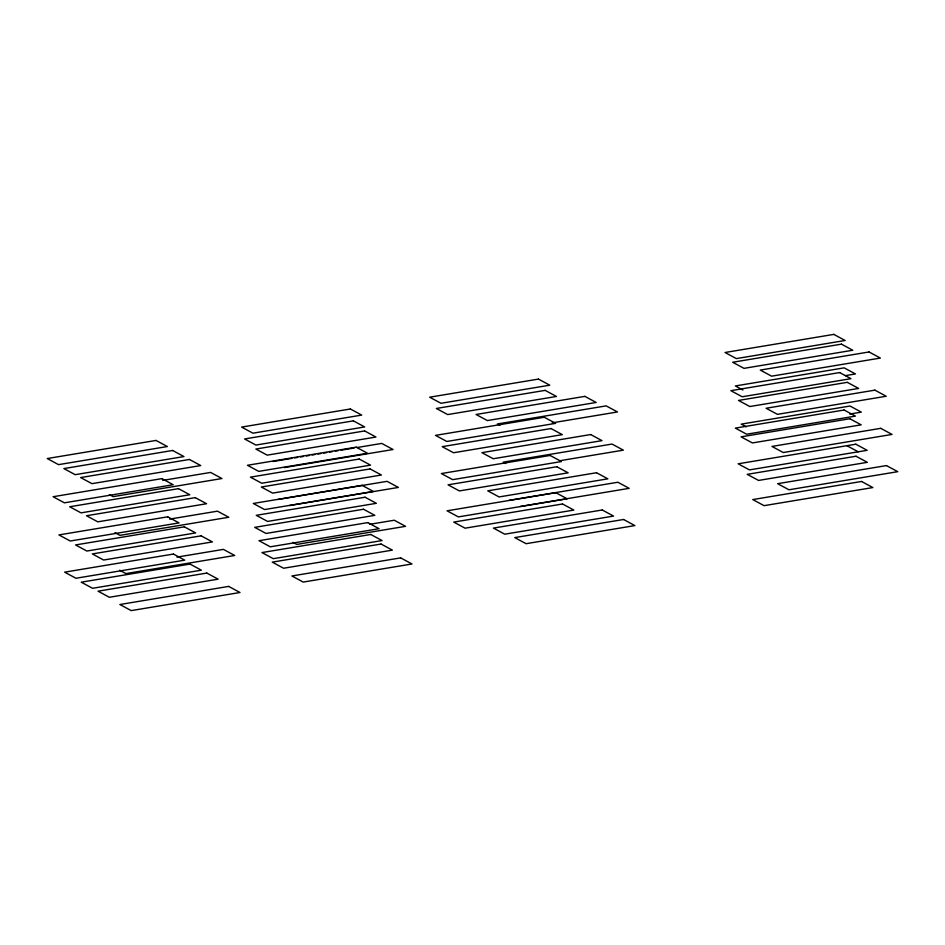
<?xml version="1.0" encoding="UTF-8"?>
<svg xmlns="http://www.w3.org/2000/svg" width="945" height="945" viewBox="0 0 945 945"><rect width="100%" height="100%" fill="white"/><g stroke="black" fill="none" stroke-linecap="round" stroke-linejoin="round"><path stroke-width="1.42" d="M272.951 461.526L291.804 458.384M294.71 457.9L297.604 457.415M300.51 456.943L303.416 456.459M306.31 455.974L309.216 455.49M312.11 455.006L315.016 454.521M317.91 454.037L320.816 453.553M323.722 453.08L326.616 452.596M329.521 452.112L332.416 451.627M335.321 451.143L338.215 450.659M341.121 450.174L354.174 448.001M357.08 447.528L381.733 443.418L393.049 449.513L284.256 467.621M162.753 480.403L210.617 472.429L221.933 478.536L113.14 496.633L109.372 494.601M552.211 422.84L617.487 411.973L606.17 405.877L497.389 423.974L499.905 425.333M845.314 375.637L855.461 373.948L844.157 367.853L735.375 385.95L742.912 390.013M278.291 499.432L387.072 481.336L398.388 487.431L289.607 505.54M169.604 519.124L217.468 511.162L228.773 517.258L119.991 535.366L114.971 532.649M559.511 460.782L623.334 450.151L612.017 444.055L503.236 462.164L505.752 463.522M849.709 414.064L861.308 412.126L850.004 406.031L741.211 424.14L746.243 426.845M509.083 500.342L617.865 482.245L629.169 488.341L520.388 506.437M369.589 524.333L394.242 520.234L405.559 526.33L296.777 544.426L292.997 542.395M176.975 557.113L223.398 549.388L234.703 555.483L125.921 573.591L119.637 570.201M846.933 445.697L858.237 451.804M156.031 440.441L47.25 458.549L58.555 464.645L167.348 446.536L156.031 440.441M350.382 408.984L241.601 427.093L252.917 433.188L361.699 415.091L350.382 408.984M538.461 379.087L429.68 397.195L440.984 403.291L549.766 385.182L538.461 379.087M833.809 334.388L725.028 352.497L736.344 358.592L845.125 340.483L833.809 334.388M172.651 450.47L63.87 468.578L75.175 474.673L183.956 456.565L172.651 450.47M353.371 420.856L244.59 438.964L255.894 445.06L364.675 426.951L353.371 420.856M545.147 390.368L436.366 408.464L447.682 414.571L556.463 396.463L545.147 390.368M841.463 344.145L732.67 362.254L743.987 368.349L852.768 350.241L841.463 344.145M189.437 459.459L80.656 477.568L91.96 483.663L200.742 465.554L189.437 459.459M364.64 430.944L255.859 449.052L267.175 455.147L375.956 437.039L364.64 430.944M584.849 396.368L476.067 414.477L487.372 420.572L596.165 402.464L584.849 396.368M869.057 351.965L760.276 370.074L771.581 376.169L880.362 358.06L869.057 351.965M161.878 478.631L53.097 496.727L64.402 502.823L173.183 484.726L161.878 478.631M356.23 447.174L247.448 465.283L258.753 471.378L367.534 453.269L356.23 447.174M544.296 417.265L435.515 435.373L446.831 441.469L555.613 423.36L544.296 417.265M839.656 372.566L730.875 390.675L742.179 396.77L850.961 378.673L839.656 372.566M178.487 488.659L69.706 506.756L81.022 512.863L189.803 494.755L178.487 488.659M359.206 459.034L250.425 477.142L261.741 483.238L370.523 465.141L359.206 459.034M550.994 428.546L442.213 446.654L453.517 452.749L562.31 434.641L550.994 428.546M847.299 382.335L738.518 400.432L749.834 406.527L858.615 388.43L847.299 382.335M195.272 497.637L86.491 515.746L97.807 521.841L206.589 503.732L195.272 497.637M370.097 468.921L261.316 487.018L272.621 493.113L381.402 475.016L370.097 468.921M590.696 434.546L481.915 452.655L493.219 458.75L602 440.642L590.696 434.546M874.893 390.143L766.111 408.252L777.428 414.347L886.209 396.25L874.893 390.143M167.714 516.809L58.933 534.917L70.249 541.012L179.03 522.904L167.714 516.809M362.077 485.352L253.284 503.461L264.6 509.556L373.381 491.447L362.077 485.352M550.144 455.455L441.362 473.551L452.667 479.658L561.448 461.55L550.144 455.455M844.109 410.012L735.328 428.109L746.644 434.216L855.426 416.107L844.109 410.012M184.334 526.837L75.553 544.946L86.857 551.041L195.639 532.933L184.334 526.837M365.053 497.224L256.272 515.32L267.577 521.427L376.358 503.319L365.053 497.224M556.841 466.735L448.06 484.832L459.364 490.928L568.146 472.831L556.841 466.735M849.862 418.741L741.081 436.85L752.385 442.945L861.178 424.837L849.862 418.741M201.12 535.827L92.338 553.924L103.643 560.031L212.436 541.922L201.12 535.827M363.506 509.249L254.725 527.357L266.041 533.452L374.822 515.344L363.506 509.249M596.531 472.736L487.75 490.833L499.066 496.94L607.848 478.832L596.531 472.736M880.74 428.333L771.959 446.43L783.263 452.537L892.045 434.428L880.74 428.333M173.419 554.053L64.638 572.162L75.943 578.257L184.724 560.161L173.419 554.053M367.77 522.609L258.989 540.705L270.294 546.812L379.087 528.704L367.77 522.609M555.837 492.699L447.056 510.808L458.372 516.903L567.154 498.795L555.837 492.699M855.839 444.209L738.151 463.806L749.456 469.901L867.156 450.316L855.839 444.209M190.028 564.082L81.246 582.191L92.563 588.286L201.344 570.189L190.028 564.082M370.759 534.468L261.966 552.577L273.282 558.672L382.063 540.564L370.759 534.468M562.535 503.98L453.754 522.089L465.07 528.184L573.851 510.076L562.535 503.98M856.016 456.234L747.223 474.343L758.54 480.438L867.321 462.329L856.016 456.234M381.059 544.036L272.266 562.133L283.583 568.24L392.364 550.132L381.059 544.036M206.825 573.072L98.032 591.18L109.348 597.275L218.13 579.167L206.825 573.072M602.237 509.981L493.455 528.09L504.76 534.185L613.541 516.076L602.237 509.981M886.445 465.578L777.652 483.686L788.969 489.782L897.75 471.673L886.445 465.578M623.558 519.49L514.777 537.599L526.093 543.694L634.875 525.585L623.558 519.49M228.678 586.408L119.885 604.516L131.201 610.612L239.983 592.503L228.678 586.408M400.68 557.881L291.899 575.977L303.203 582.073L411.985 563.976L400.68 557.881M861.545 481.466L752.763 499.574L764.068 505.669L872.849 487.561L861.545 481.466"/></g></svg>
